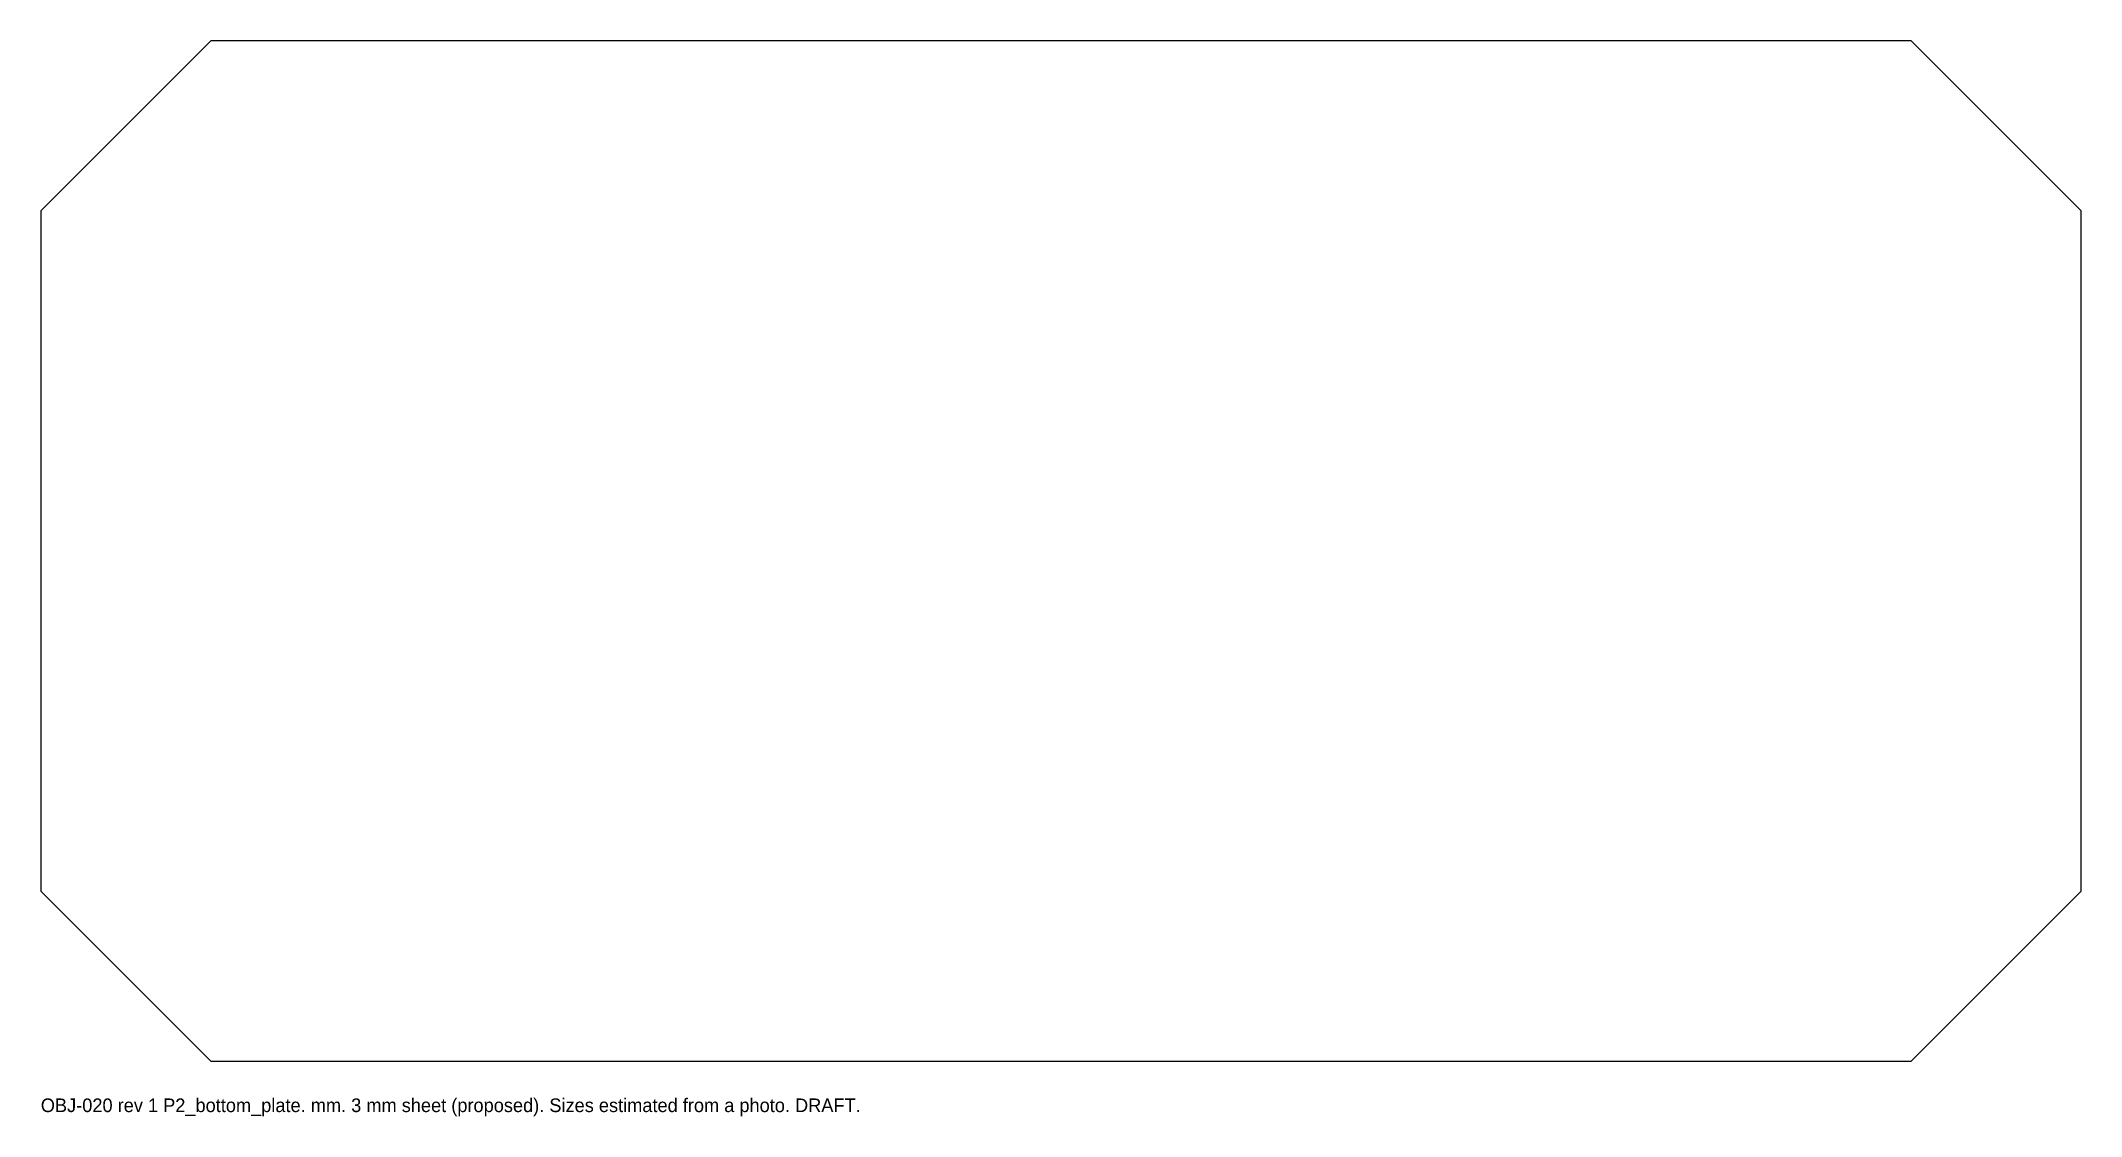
# Model space of a CAD drawing. Header units: millimetres. Extents: x 0 to 1200, y -32 to 600.
import ezdxf

# ---------------------------------------------------------------- set-up
doc = ezdxf.new("R2010")
doc.units = ezdxf.units.MM
doc.layers.add('CUT', color=7, linetype='Continuous')
doc.layers.add('NOTE', color=8, linetype='Continuous')

msp = doc.modelspace()

# ---------------------------------------------------------------- linework, layer by layer
at = {"layer": 'CUT'}
msp.add_lwpolyline([(100, 0), (1100, 0), (1200, 100), (1200, 500), (1100, 600), (100, 600), (0, 500), (0, 100)], close=True, dxfattribs=at)

# ---------------------------------------------------------------- texts
at = {"layer": 'NOTE'}
msp.add_text('OBJ-020 rev 1 P2_bottom_plate. mm. 3 mm sheet (proposed). Sizes estimated from a photo. DRAFT.', height=8, dxfattribs=at).set_placement((0, -30))

doc.saveas('drawing.dxf')
